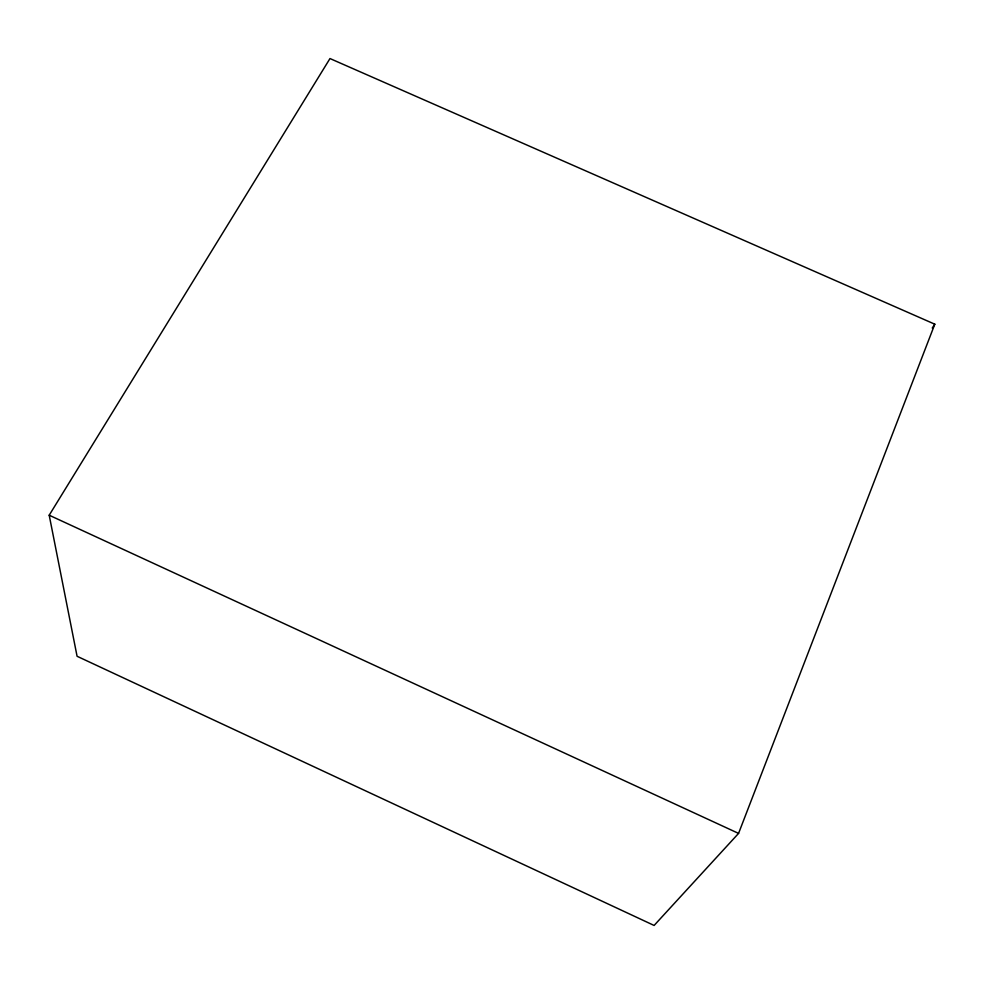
<?xml version="1.0" encoding="UTF-8"?>
<svg xmlns="http://www.w3.org/2000/svg" width="984" height="984" viewBox="0 0 984 984"><rect width="100%" height="100%" fill="white"/><g stroke="black" fill="none" stroke-linecap="round" stroke-linejoin="round"><path stroke-width="1.48" d="M738.566 833.399L934.8 324.191L329.984 58.548L49.2 515.21L77.072 656.266L654.114 925.452L738.566 833.399L49.2 515.21M932.254 328.029L934.8 324.191"/></g></svg>
